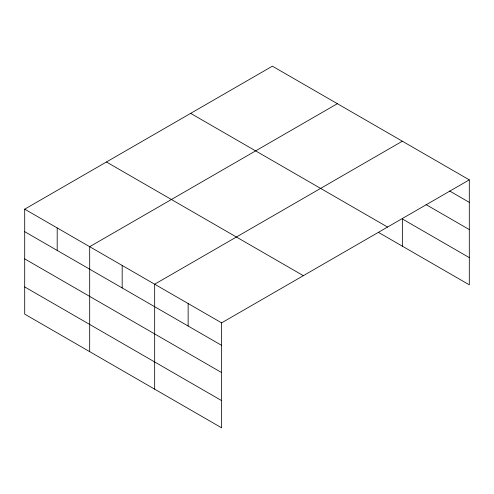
<?xml version="1.0" encoding="UTF-8"?>
<svg xmlns="http://www.w3.org/2000/svg" width="494" height="494" viewBox="0 0 494 494"><rect width="100%" height="100%" fill="white"/><g stroke="black" fill="none" stroke-linecap="round" stroke-linejoin="round"><path stroke-width="0.74" d="M469.3 179.865L272.385 66.177L24.7 209.172L24.7 314.135L221.615 427.823L221.615 322.866L469.3 179.865L469.3 284.828L378.478 232.39M337.365 103.691L89.686 246.691L89.686 351.654M402.351 141.21L154.665 284.211L154.665 389.167M449.608 190.993L469.3 202.367M425.976 204.565L469.3 229.574M469.3 257.615L402.351 218.959L402.351 246.173M190.647 113.367L387.568 227.055M106.432 161.983L303.353 275.677M24.7 209.172L221.615 322.866M24.7 231.674L221.615 345.362M24.7 258.887L221.615 372.575M24.7 286.921L221.615 400.609M188.14 303.538L188.14 326.034M122.172 265.451L122.172 287.953M57.193 227.932L57.193 250.433"/></g></svg>
